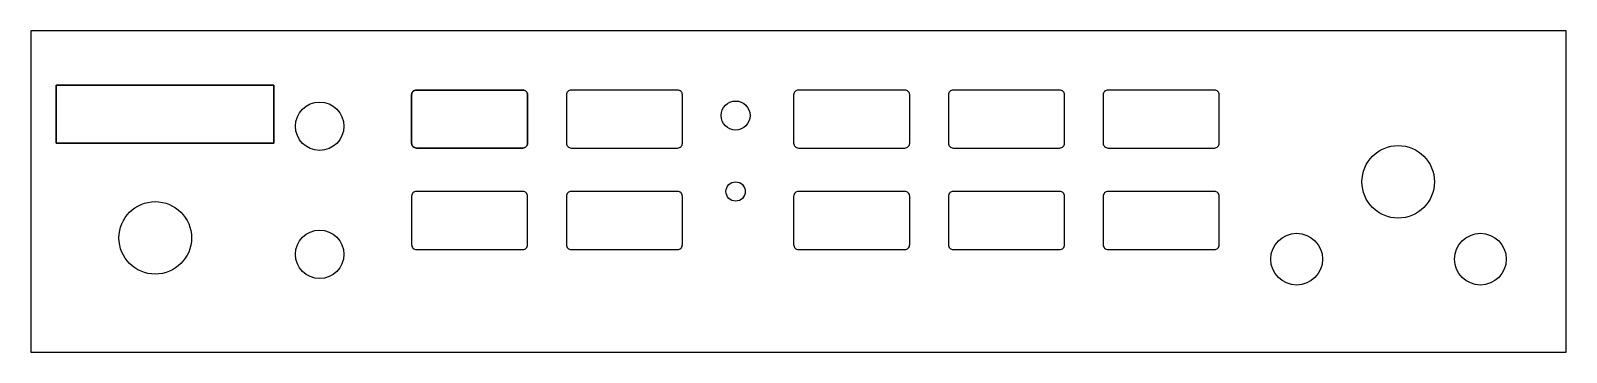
# Model space of a CAD drawing. Header units: millimetres. Extents: x -79 to 79, y -17 to 17.
import ezdxf

# ---------------------------------------------------------------- set-up
doc = ezdxf.new("R2010")
doc.units = ezdxf.units.MM
doc.layers.get('0').update_dxf_attribs({"linetype": 'CONTINUOUS'})

msp = doc.modelspace()

# ---------------------------------------------------------------- linework, layer by layer
for points in [[(-79.375, -16.637), (79.375, -16.637), (79.375, 16.637), (-79.375, 16.637)], [(-79.375, 16.637), (-79.375, -16.637), (79.375, -16.637), (79.375, 16.637)], [(-54.25, 11), (-54.25, 5), (-76.75, 5), (-76.75, 11)], [(-54.25, 11), (-76.75, 11), (-76.75, 5), (-54.25, 5)]]:
    msp.add_lwpolyline(points, close=True)
for points in [[(-28, 10), (-28, 5, -0.4142136), (-28.5, 4.5), (-39.5, 4.5, -0.4142136), (-40, 5), (-40, 10, -0.4142136), (-39.5, 10.5), (-28.5, 10.5, -0.4142136)], [(-28, 10, 0.4142136), (-28.5, 10.5), (-39.5, 10.5, 0.4142136), (-40, 10), (-40, 5, 0.4142136), (-39.5, 4.5), (-28.5, 4.5, 0.4142136), (-28, 5)], [(-12, 10, 0.4142136), (-12.5, 10.5), (-23.5, 10.5, 0.4142136), (-24, 10), (-24, 5, 0.4142136), (-23.5, 4.5), (-12.5, 4.5, 0.4142136), (-12, 5)], [(-12.5, 10.5), (-23.5, 10.5, 0.4142136), (-24, 10), (-24, 5, 0.4142136), (-23.5, 4.5), (-12.5, 4.5, 0.4142136), (-12, 5), (-12, 10, 0.4142136)], [(11, 4.5, 0.4142136), (11.5, 5), (11.5, 10, 0.4142136), (11, 10.5), (0, 10.5, 0.4142136), (-0.5, 10), (-0.5, 5, 0.4142136), (0, 4.5)], [(11.5, 5), (11.5, 10, 0.4142136), (11, 10.5), (0, 10.5, 0.4142136), (-0.5, 10), (-0.5, 5, 0.4142136), (0, 4.5), (11, 4.5, 0.4142136)], [(27.5, 10, 0.4142136), (27, 10.5), (16, 10.5, 0.4142136), (15.5, 10), (15.5, 5, 0.4142136), (16, 4.5), (27, 4.5, 0.4142136), (27.5, 5)], [(27, 10.5), (16, 10.5, 0.4142136), (15.5, 10), (15.5, 5, 0.4142136), (16, 4.5), (27, 4.5, 0.4142136), (27.5, 5), (27.5, 10, 0.4142136)], [(43.5, 10, 0.4142136), (43, 10.5), (32, 10.5, 0.4142136), (31.5, 10), (31.5, 5, 0.4142136), (32, 4.5), (43, 4.5, 0.4142136), (43.5, 5)], [(43, 10.5), (32, 10.5, 0.4142136), (31.5, 10), (31.5, 5, 0.4142136), (32, 4.5), (43, 4.5, 0.4142136), (43.5, 5), (43.5, 10, 0.4142136)], [(-28, -0.5, 0.4142136), (-28.5, 0), (-39.5, 0, 0.4142136), (-40, -0.5), (-40, -5.5, 0.4142136), (-39.5, -6), (-28.5, -6, 0.4142136), (-28, -5.5)], [(-28.5, 0), (-39.5, 0, 0.4142136), (-40, -0.5), (-40, -5.5, 0.4142136), (-39.5, -6), (-28.5, -6, 0.4142136), (-28, -5.5), (-28, -0.5, 0.4142136)], [(-12, -0.5, 0.4142136), (-12.5, 0), (-23.5, 0, 0.4142136), (-24, -0.5), (-24, -5.5, 0.4142136), (-23.5, -6), (-12.5, -6, 0.4142136), (-12, -5.5)], [(-12.5, 0), (-23.5, 0, 0.4142136), (-24, -0.5), (-24, -5.5, 0.4142136), (-23.5, -6), (-12.5, -6, 0.4142136), (-12, -5.5), (-12, -0.5, 0.4142136)], [(11.5, -0.5, 0.4142136), (11, 0), (0, 0, 0.4142136), (-0.5, -0.5), (-0.5, -5.5, 0.4142136), (0, -6), (11, -6, 0.4142136), (11.5, -5.5)], [(11, 0), (0, 0, 0.4142136), (-0.5, -0.5), (-0.5, -5.5, 0.4142136), (0, -6), (11, -6, 0.4142136), (11.5, -5.5), (11.5, -0.5, 0.4142136)], [(27.5, -0.5, 0.4142136), (27, 0), (16, 0, 0.4142136), (15.5, -0.5), (15.5, -5.5, 0.4142136), (16, -6), (27, -6, 0.4142136), (27.5, -5.5)], [(27, 0), (16, 0, 0.4142136), (15.5, -0.5), (15.5, -5.5, 0.4142136), (16, -6), (27, -6, 0.4142136), (27.5, -5.5), (27.5, -0.5, 0.4142136)], [(43.5, -0.5, 0.4142136), (43, 0), (32, 0, 0.4142136), (31.5, -0.5), (31.5, -5.5, 0.4142136), (32, -6), (43, -6, 0.4142136), (43.5, -5.5)], [(43, 0), (32, 0, 0.4142136), (31.5, -0.5), (31.5, -5.5, 0.4142136), (32, -6), (43, -6, 0.4142136), (43.5, -5.5), (43.5, -0.5, 0.4142136)]]:
    msp.add_lwpolyline(points, format="xyb", close=True)
for centre, radius in [((-49.5, 6.75), 2.5), ((-49.5, 6.75), 2.5), ((-6.5, 7.862), 1.5), ((-6.5, 7.862), 1.5), ((62, 1), 3.75), ((62, 1), 3.75), ((-6.5, 0), 1), ((-6.5, 0), 1), ((-66.5, -4.801), 3.75), ((-66.5, -4.801), 3.75), ((-49.5, -6.5), 2.5), ((-49.5, -6.5), 2.5), ((51.5, -7), 2.675), ((51.5, -7), 2.675), ((70.5, -7), 2.675), ((70.5, -7), 2.675)]:
    msp.add_circle(centre, radius)

doc.saveas('drawing.dxf')
